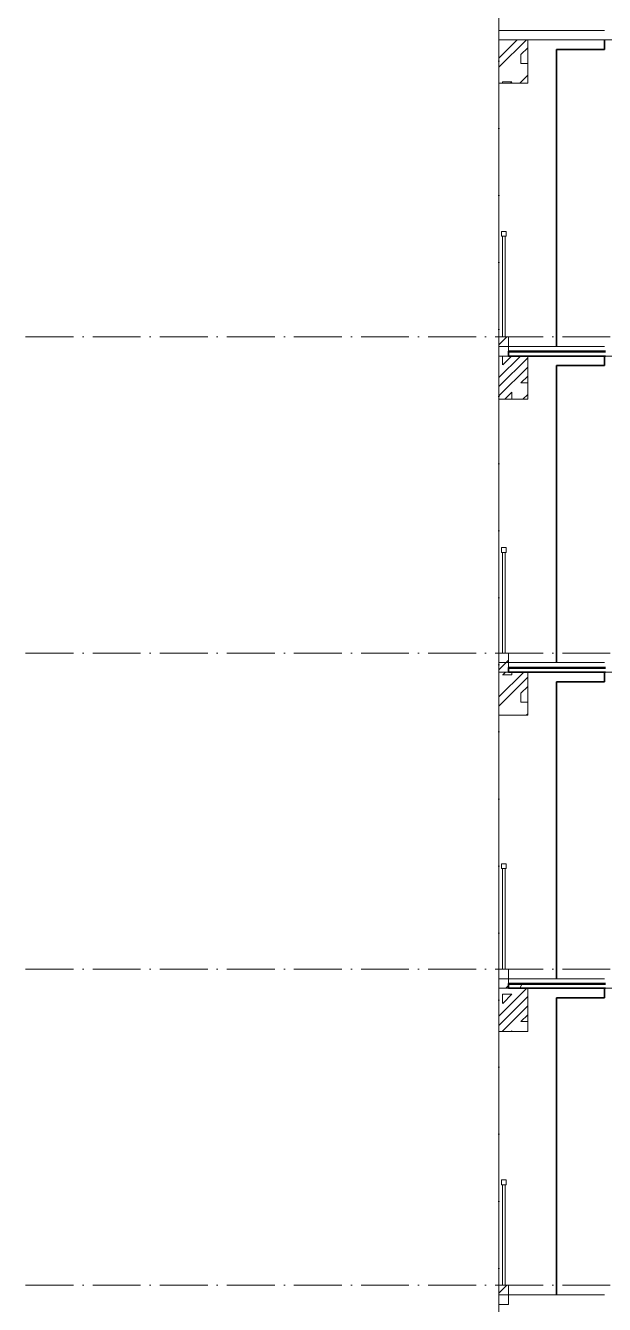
# Model space of a CAD drawing. Header units: millimetres. Extents: x -4940 to 55609, y -15283 to 93540.
# Drawn here: x -4940 to 1100, y 67900 to 81250 of the extents above; entities that cross this region are included whole.
import ezdxf

# ---------------------------------------------------------------- set-up
doc = ezdxf.new("R2010")
doc.units = ezdxf.units.MM
doc.linetypes.add('Grid Line', pattern=[14, 10, -2, 0, -2])
for name, color, linetype, lineweight in [('A-FLOR-HRAL', 41, 'Continuous', 5), ('A-FLOR-MCUT', 3, 'Continuous', 9), ('HATCH-TUONG', 152, 'Continuous', 9), ('NET CAT', 3, 'Continuous', 5), ('NET CATConcrete', 3, 'Continuous', 5), ('NET THAY 2', 55, 'Continuous', 5), ('NET-CAT', 3, 'Continuous', 9), ('NET-THAY', 2, 'Continuous', 15), ('TRUC', 225, 'Continuous', 5)]:
    doc.layers.add(name, color=color, linetype=linetype, lineweight=lineweight)
pattern_1 = [(45, (21278.48, 39800), (-141.4214, 141.4214), [])]
pattern_2 = [(45, (21373.7, 39800), (-476.246, 476.246), []), (45, (21469, 39800), (-476.246, 476.246), []), (45, (21278.5, 39800), (-476.246, 476.246), []), (45, (21754.7, 39800), (-476.246, 476.246), []), (45, (21850, 39800), (-476.246, 476.246), []), (0, (21659.5, 39895.25), (0, 952.5), [95.25, -857.25]), (0, (21754.7, 39990.5), (0, 952.5), [95.25, -857.25]), (45, (21659.5, 39895.25), (0, 952.491), [134.684, -1212.342]), (45, (21754.7, 39895.25), (0, 952.491), [134.684, -1212.342]), (0, (21659.5, 39895.25), (0, 952.5), [95.25, -857.25]), (90, (21183.2, 39895.25), (-952.5, 6e-14), [95.25, -857.25]), (90, (21278.5, 39895.25), (-952.5, 6e-14), [190.5, -762]), (45, (21183.2, 39990.5), (0, 952.491), [134.684, -1212.342]), (90, (22040.5, 40181), (-952.5, 6e-14), [95.25, -857.25]), (0, (21945.2, 40181), (0, 952.5), [95.25, -857.25]), (45, (21945.2, 40181), (0, 952.491), [134.684, -1212.342]), (0, (22135.7, 39895.25), (0, 952.5), [95.25, -857.25]), (0, (22135.7, 40371.5), (0, 952.5), [95.25, -857.25]), (90, (22326.2, 40466.75), (-952.5, 6e-14), [95.25, -857.25]), (45, (22135.7, 40371.5), (0, 952.491), [269.367, -1077.659]), (45, (22231, 40371.5), (0, 952.491), [134.684, -1212.342]), (45, (22421.5, 40562), (0, 952.491), [134.684, -1212.342]), (0, (22421.5, 40657.25), (0, 952.5), [95.25, -857.25]), (90, (22421.5, 40562), (-952.5, 6e-14), [95.25, -857.25]), (0, (21754.7, 40562), (0, 952.5), [95.25, -857.25]), (0, (21945.2, 40657.25), (0, 952.5), [95.25, -857.25]), (90, (21850, 40562), (-952.5, 6e-14), [95.25, -857.25]), (90, (21945.2, 40562), (-952.5, 6e-14), [95.25, -857.25]), (45, (21754.7, 40562), (0, 952.491), [134.684, -1212.342]), (45, (21945.2, 40562), (0, 952.491), [134.684, -1212.342]), (135, (21397.46, 40014.8), (-952.491, 6e-14), [134.684, -1212.342]), (135, (21516.6, 40133.4), (-952.491, 6e-14), [134.683, -1212.342]), (135, (21588.04, 40204.8), (-952.491, 6e-14), [134.683, -1212.342]), (135, (21611.85, 40228.6), (-952.491, 6e-14), [134.683, -1212.342]), (135, (21659.5, 40276.25), (-952.491, 6e-14), [134.683, -1212.342]), (135, (21683.3, 40300.06), (-952.491, 6e-14), [134.683, -1212.342]), (135, (21754.7, 40371.5), (-952.491, 6e-14), [134.683, -1212.342]), (135, (21802.35, 40419.1), (-952.491, 6e-14), [134.683, -1212.342]), (45, (21397.46, 40014.8), (0, 952.491), [95.25, -1251.775]), (45, (21516.6, 40133.4), (0, 952.491), [67.361, -1279.665]), (45, (21683.3, 40300.06), (0, 952.491), [67.361, -1279.665]), (45, (21588.04, 40395.3), (0, 952.491), [67.361, -1279.665]), (45, (21754.7, 40371.5), (0, 952.491), [67.361, -1279.665]), (45, (21659.5, 40466.75), (0, 952.491), [67.361, -1279.665]), (0, (21302.7, 40109.5), (0, 952.5), [190.043, -762.457]), (0, (21516.6, 40323.9), (0, 952.5), [95.25, -857.25])]

# ---------------------------------------------------------------- blocks, each defined once
blk = doc.blocks.new('Railing - 25mm-77671-MẶT CẮT A-A')
at = {"layer": 'NET THAY 2', "color": 130, "lineweight": 9}
for p, q in [((42537, 22950), (42537, 21900)), ((42562, 21900), (42562, 22950))]:
    blk.add_line(p, q, dxfattribs=at)
blk = doc.blocks.new('Railing - Railing-227121-MẶT CẮT A-A')
at = {"layer": 'A-FLOR-HRAL', "color": 130, "lineweight": 9}
for p, q in [((25, 23000), (25, 22950)), ((75, 23000), (25, 23000)), ((75, 22950), (75, 23000)), ((25, 22950), (75, 22950))]:
    blk.add_line(p, q, dxfattribs=at)
at = {"extrusion": (0, 0, -1), "zscale": -1}
blk.add_blockref('Railing - 25mm-77671-MẶT CẮT A-A', (-42600, 0), dxfattribs=at)
blk = doc.blocks.new('ALC1807-ASCENT PLAZA-TANG DIEN HINH-TANG 5_rvt-15-MẶT CẮT A-A')
at = {"layer": 'HATCH-TUONG'}
h = blk.add_hatch(dxfattribs=at)
h.set_pattern_fill('FP_10', color=130, style=0, pattern_type=2)
h.set_pattern_definition(pattern_1)
h.paths.add_polyline_path([(0, 67900), (100, 67900), (100, 68100), (0, 68100)], flags=0)
at = {"layer": 'NET-CAT', "color": 130}
for p, q in [((0, 68100), (0, 67900)), ((100, 68100), (0, 68100)), ((100, 67900), (100, 68100)), ((0, 67900), (100, 67900))]:
    blk.add_line(p, q, dxfattribs=at)
at = {"layer": 'NET-THAY', "color": 50, "lineweight": 35}
for p, q in [((1100, 71100), (1100, 71200)), ((600, 68000), (600, 71100)), ((600, 71100), (700, 71100)), ((1100, 71100), (700, 71100))]:
    blk.add_line(p, q, dxfattribs=at)
at = {"color": 50, "lineweight": 35}
blk.add_blockref('Railing - Railing-227121-MẶT CẮT A-A', (0, 46200), dxfattribs=at)
blk = doc.blocks.new('ALC1807-ASCENT PLAZA-TANG DIEN HINH-TANG 5_rvt-16-MẶT CẮT A-A')
at = {"layer": 'HATCH-TUONG'}
h = blk.add_hatch(dxfattribs=at)
h.set_pattern_fill('FP_10', color=130, style=0, pattern_type=2)
h.set_pattern_definition(pattern_1)
h.paths.add_polyline_path([(0, 71200), (100, 71200), (100, 71400), (0, 71400)], flags=0)
at = {"layer": 'NET CAT', "lineweight": 9}
h = blk.add_hatch(dxfattribs=at)
h.set_pattern_fill('FP_9', color=130, style=0, pattern_type=2)
h.set_pattern_definition([(0, (21278.48, 39800), (1625.6, 406.4), [67.056, -1152.144, 67.056, -1152.144, -6502.4]), (0, (21278.48, 39800), (1625.6, 406.4), [-2438.4, 67.056, -2371.344, 67.056, -1152.144, -2844.8]), (0, (21278.48, 39800), (1625.6, 406.4), [-6096, 67.056, -745.744, 67.056, -1964.944]), (120, (21888.08, 40003.2), (-1164.7527, 1204.611), [67.056, -1152.144, 67.056, -7654.544]), (120, (21888.08, 40003.2), (-1164.7527, 1204.611), [-1286.256, -1152.144, 67.056, -2371.344, -4064]), (120, (21888.08, 40003.2), (-1164.7527, 1204.611), [-4876.8, 67.056, -1152.144, 67.056, -2777.744]), (120, (21888.08, 40003.2), (-1164.7527, 1204.611), [-6163.056, -745.744, 67.056, -1964.944]), (240, (22091.28, 40816), (-460.8473, -1611.011), [67.056, -1152.144, 67.056, -7654.544]), (240, (22091.28, 40816), (-460.8473, -1611.011), [-1286.256, -1152.144, 67.056, -2371.344, -4064]), (240, (22091.28, 40816), (-460.8473, -1611.011), [-4876.8, 67.056, -1152.144, 67.056, -2777.744]), (240, (22091.28, 40816), (-460.8473, -1611.011), [-6163.056, -745.744, 67.056, -1964.944])])
h.paths.add_polyline_path([(100, 71200), (1110, 71200), (1110, 71240), (100, 71240)], flags=0)
at = {"layer": 'A-FLOR-MCUT', "color": 130}
blk.add_line((1110, 71240), (100, 71240), dxfattribs=at)
at = {"layer": 'NET-CAT', "color": 130}
for p, q in [((0, 71400), (0, 71200)), ((100, 71400), (0, 71400)), ((100, 71200), (100, 71400)), ((0, 71200), (100, 71200))]:
    blk.add_line(p, q, dxfattribs=at)
at = {"layer": 'NET-CAT', "color": 50, "lineweight": 35}
for p, q in [((1110, 71250), (100, 71250)), ((100, 71250), (100, 71200)), ((100, 71200), (1110, 71200))]:
    blk.add_line(p, q, dxfattribs=at)
at = {"layer": 'NET-THAY', "color": 50, "lineweight": 35}
for p, q in [((1100, 74400), (1100, 74500)), ((600, 71300), (600, 74400)), ((600, 74400), (700, 74400)), ((1100, 74400), (700, 74400))]:
    blk.add_line(p, q, dxfattribs=at)
at = {"color": 50, "lineweight": 35}
blk.add_blockref('Railing - Railing-227121-MẶT CẮT A-A', (0, 49500), dxfattribs=at)
blk = doc.blocks.new('ALC1807-ASCENT PLAZA-TANG DIEN HINH-TANG 5_rvt-17-MẶT CẮT A-A')
at = {"layer": 'HATCH-TUONG'}
h = blk.add_hatch(dxfattribs=at)
h.set_pattern_fill('FP_10', color=130, style=0, pattern_type=2)
h.set_pattern_definition(pattern_1)
h.paths.add_polyline_path([(0, 74500), (100, 74500), (100, 74700), (0, 74700)], flags=0)
at = {"layer": 'A-FLOR-MCUT', "color": 130}
blk.add_line((1110, 74540), (100, 74540), dxfattribs=at)
at = {"layer": 'NET-CAT', "color": 130}
for p, q in [((0, 74700), (0, 74500)), ((100, 74700), (0, 74700)), ((100, 74500), (100, 74700)), ((0, 74500), (100, 74500))]:
    blk.add_line(p, q, dxfattribs=at)
at = {"layer": 'NET-CAT', "color": 50, "lineweight": 35}
for p, q in [((1110, 74550), (100, 74550)), ((100, 74550), (100, 74500)), ((100, 74500), (1110, 74500))]:
    blk.add_line(p, q, dxfattribs=at)
at = {"layer": 'NET-THAY', "color": 50, "lineweight": 35}
for p, q in [((600, 74600), (600, 77700)), ((600, 77700), (700, 77700)), ((1100, 77700), (700, 77700)), ((1100, 77700), (1100, 77800))]:
    blk.add_line(p, q, dxfattribs=at)
at = {"color": 50, "lineweight": 35}
blk.add_blockref('Railing - Railing-227121-MẶT CẮT A-A', (0, 52800), dxfattribs=at)
blk = doc.blocks.new('ALC1807-ASCENT PLAZA-TANG DIEN HINH-TANG 5_rvt-18-MẶT CẮT A-A')
at = {"layer": 'HATCH-TUONG'}
h = blk.add_hatch(dxfattribs=at)
h.set_pattern_fill('FP_10', color=130, style=0, pattern_type=2)
h.set_pattern_definition(pattern_1)
h.paths.add_polyline_path([(0, 77800), (100, 77800), (100, 78000), (0, 78000)], flags=0)
at = {"layer": 'A-FLOR-MCUT', "color": 130}
blk.add_line((1110, 77840), (100, 77840), dxfattribs=at)
at = {"layer": 'NET-CAT', "color": 130}
for p, q in [((0, 78000), (0, 77800)), ((100, 78000), (0, 78000)), ((100, 77800), (100, 78000)), ((0, 77800), (100, 77800))]:
    blk.add_line(p, q, dxfattribs=at)
at = {"layer": 'NET-CAT', "color": 50, "lineweight": 35}
for p, q in [((1110, 77850), (100, 77850)), ((100, 77850), (100, 77800)), ((100, 77800), (1110, 77800))]:
    blk.add_line(p, q, dxfattribs=at)
at = {"layer": 'NET-THAY', "color": 50, "lineweight": 35}
for p, q in [((1100, 81000), (1100, 81100)), ((600, 77900), (600, 81000)), ((600, 81000), (700, 81000)), ((1100, 81000), (700, 81000))]:
    blk.add_line(p, q, dxfattribs=at)
at = {"color": 50, "lineweight": 35}
blk.add_blockref('Railing - Railing-227121-MẶT CẮT A-A', (0, 56100), dxfattribs=at)

msp = doc.modelspace()

# ---------------------------------------------------------------- hatches: boundary and pattern name
at = {"layer": 'NET CATConcrete'}
h = msp.add_hatch(dxfattribs=at)
h.set_pattern_fill('FP_1', color=256, style=0, pattern_type=2)
h.set_pattern_definition(pattern_2)
h.paths.add_polyline_path([(299.9, 80650), (299.9, 81100), (-0.1, 81100), (-0.1, 80650)], flags=0)
h = msp.add_hatch(dxfattribs=at)
h.set_pattern_fill('FP_1', color=256, style=0, pattern_type=2)
h.set_pattern_definition(pattern_2)
h.paths.add_polyline_path([(-0.1, 77350), (299.9, 77350), (299.9, 77800), (-0.1, 77800), (-0.1, 77677)], flags=0)
h = msp.add_hatch(dxfattribs=at)
h.set_pattern_fill('FP_1', color=256, style=0, pattern_type=2)
h.set_pattern_definition(pattern_2)
h.paths.add_polyline_path([(-0.1, 74050), (299.9, 74050), (299.9, 74500), (-0.1, 74500), (-0.1, 74345.7)], flags=0)
h = msp.add_hatch(dxfattribs=at)
h.set_pattern_fill('FP_1', color=256, style=0, pattern_type=2)
h.set_pattern_definition(pattern_2)
h.paths.add_polyline_path([(299.9, 70750), (299.9, 71200), (-0.1, 71200), (-0.1, 70750)], flags=0)

# ---------------------------------------------------------------- linework, layer by layer
at = {"layer": 'NET CAT'}
for p, q in [((-0.1, 81250), (-0.1, 81200)), ((-0.1, 80650), (-0.1, 78000)), ((-0.1, 77350), (-0.1, 74700)), ((-0.1, 74050), (-0.1, 71400)), ((-0.1, 70750), (-0.1, 68100))]:
    msp.add_line(p, q, dxfattribs=at)
at = {"layer": 'NET CAT', "lineweight": 13}
for p, q in [((-0.1, 81100), (-0.1, 80650)), ((299.9, 80650), (299.9, 81100)), ((-0.1, 80650), (299.9, 80650)), ((-0.1, 77800), (-0.1, 77350)), ((299.9, 77350), (299.9, 77800)), ((-0.1, 77350), (299.9, 77350)), ((-0.1, 74500), (-0.1, 74050)), ((299.9, 74050), (299.9, 74500)), ((-0.1, 74050), (299.9, 74050)), ((-0.1, 71200), (-0.1, 70750)), ((299.9, 70750), (299.9, 71200)), ((-0.1, 70750), (299.9, 70750))]:
    msp.add_line(p, q, dxfattribs=at)
at = {"layer": 'NET CATConcrete'}
for p, q in [((299.9, 81100), (-0.1, 81100)), ((299.9, 77800), (-0.1, 77800)), ((299.9, 74500), (-0.1, 74500)), ((299.9, 71200), (-0.1, 71200))]:
    msp.add_line(p, q, dxfattribs=at)
at = {"layer": 'NET-CAT', "lineweight": 15}
for p, q in [((1099.9, 81200), (-0.1, 81200)), ((-0.1, 81200), (-0.1, 81100)), ((299.9, 81100), (11299.9, 81100)), ((1099.9, 77900), (-0.1, 77900)), ((-0.1, 77900), (-0.1, 77800)), ((299.9, 77800), (11299.9, 77800)), ((1099.9, 74600), (-0.1, 74600)), ((-0.1, 74600), (-0.1, 74500)), ((299.9, 74500), (11299.9, 74500)), ((1099.9, 71300), (-0.1, 71300)), ((-0.1, 71300), (-0.1, 71200)), ((299.9, 71200), (11299.9, 71200)), ((1099.9, 68000), (-0.1, 68000)), ((-0.1, 68000), (-0.1, 67900))]:
    msp.add_line(p, q, dxfattribs=at)
at = {"layer": 'NET-THAY', "lineweight": 9}
for p, q in [((-0.1, 81100), (299.9, 81100)), ((-0.1, 77800), (299.9, 77800)), ((-0.1, 74500), (299.9, 74500)), ((-0.1, 71200), (299.9, 71200))]:
    msp.add_line(p, q, dxfattribs=at)
at = {"layer": 'TRUC', "linetype": 'Grid Line', "ltscale": 50}
for p, q in [((-0.1, -12136), (-0.1, 93540.4)), ((-4939.7, 78000), (51521, 78000)), ((-4939.7, 74700), (51521, 74700)), ((-4939.7, 71400), (51521, 71400)), ((-4939.7, 68100), (51521, 68100))]:
    msp.add_line(p, q, dxfattribs=at)

# ---------------------------------------------------------------- block references
at = {"lineweight": 5}
for name in ['ALC1807-ASCENT PLAZA-TANG DIEN HINH-TANG 5_rvt-18-MẶT CẮT A-A', 'ALC1807-ASCENT PLAZA-TANG DIEN HINH-TANG 5_rvt-17-MẶT CẮT A-A', 'ALC1807-ASCENT PLAZA-TANG DIEN HINH-TANG 5_rvt-16-MẶT CẮT A-A', 'ALC1807-ASCENT PLAZA-TANG DIEN HINH-TANG 5_rvt-15-MẶT CẮT A-A']:
    msp.add_blockref(name, (0, 0), dxfattribs=at)

doc.saveas('drawing.dxf')
